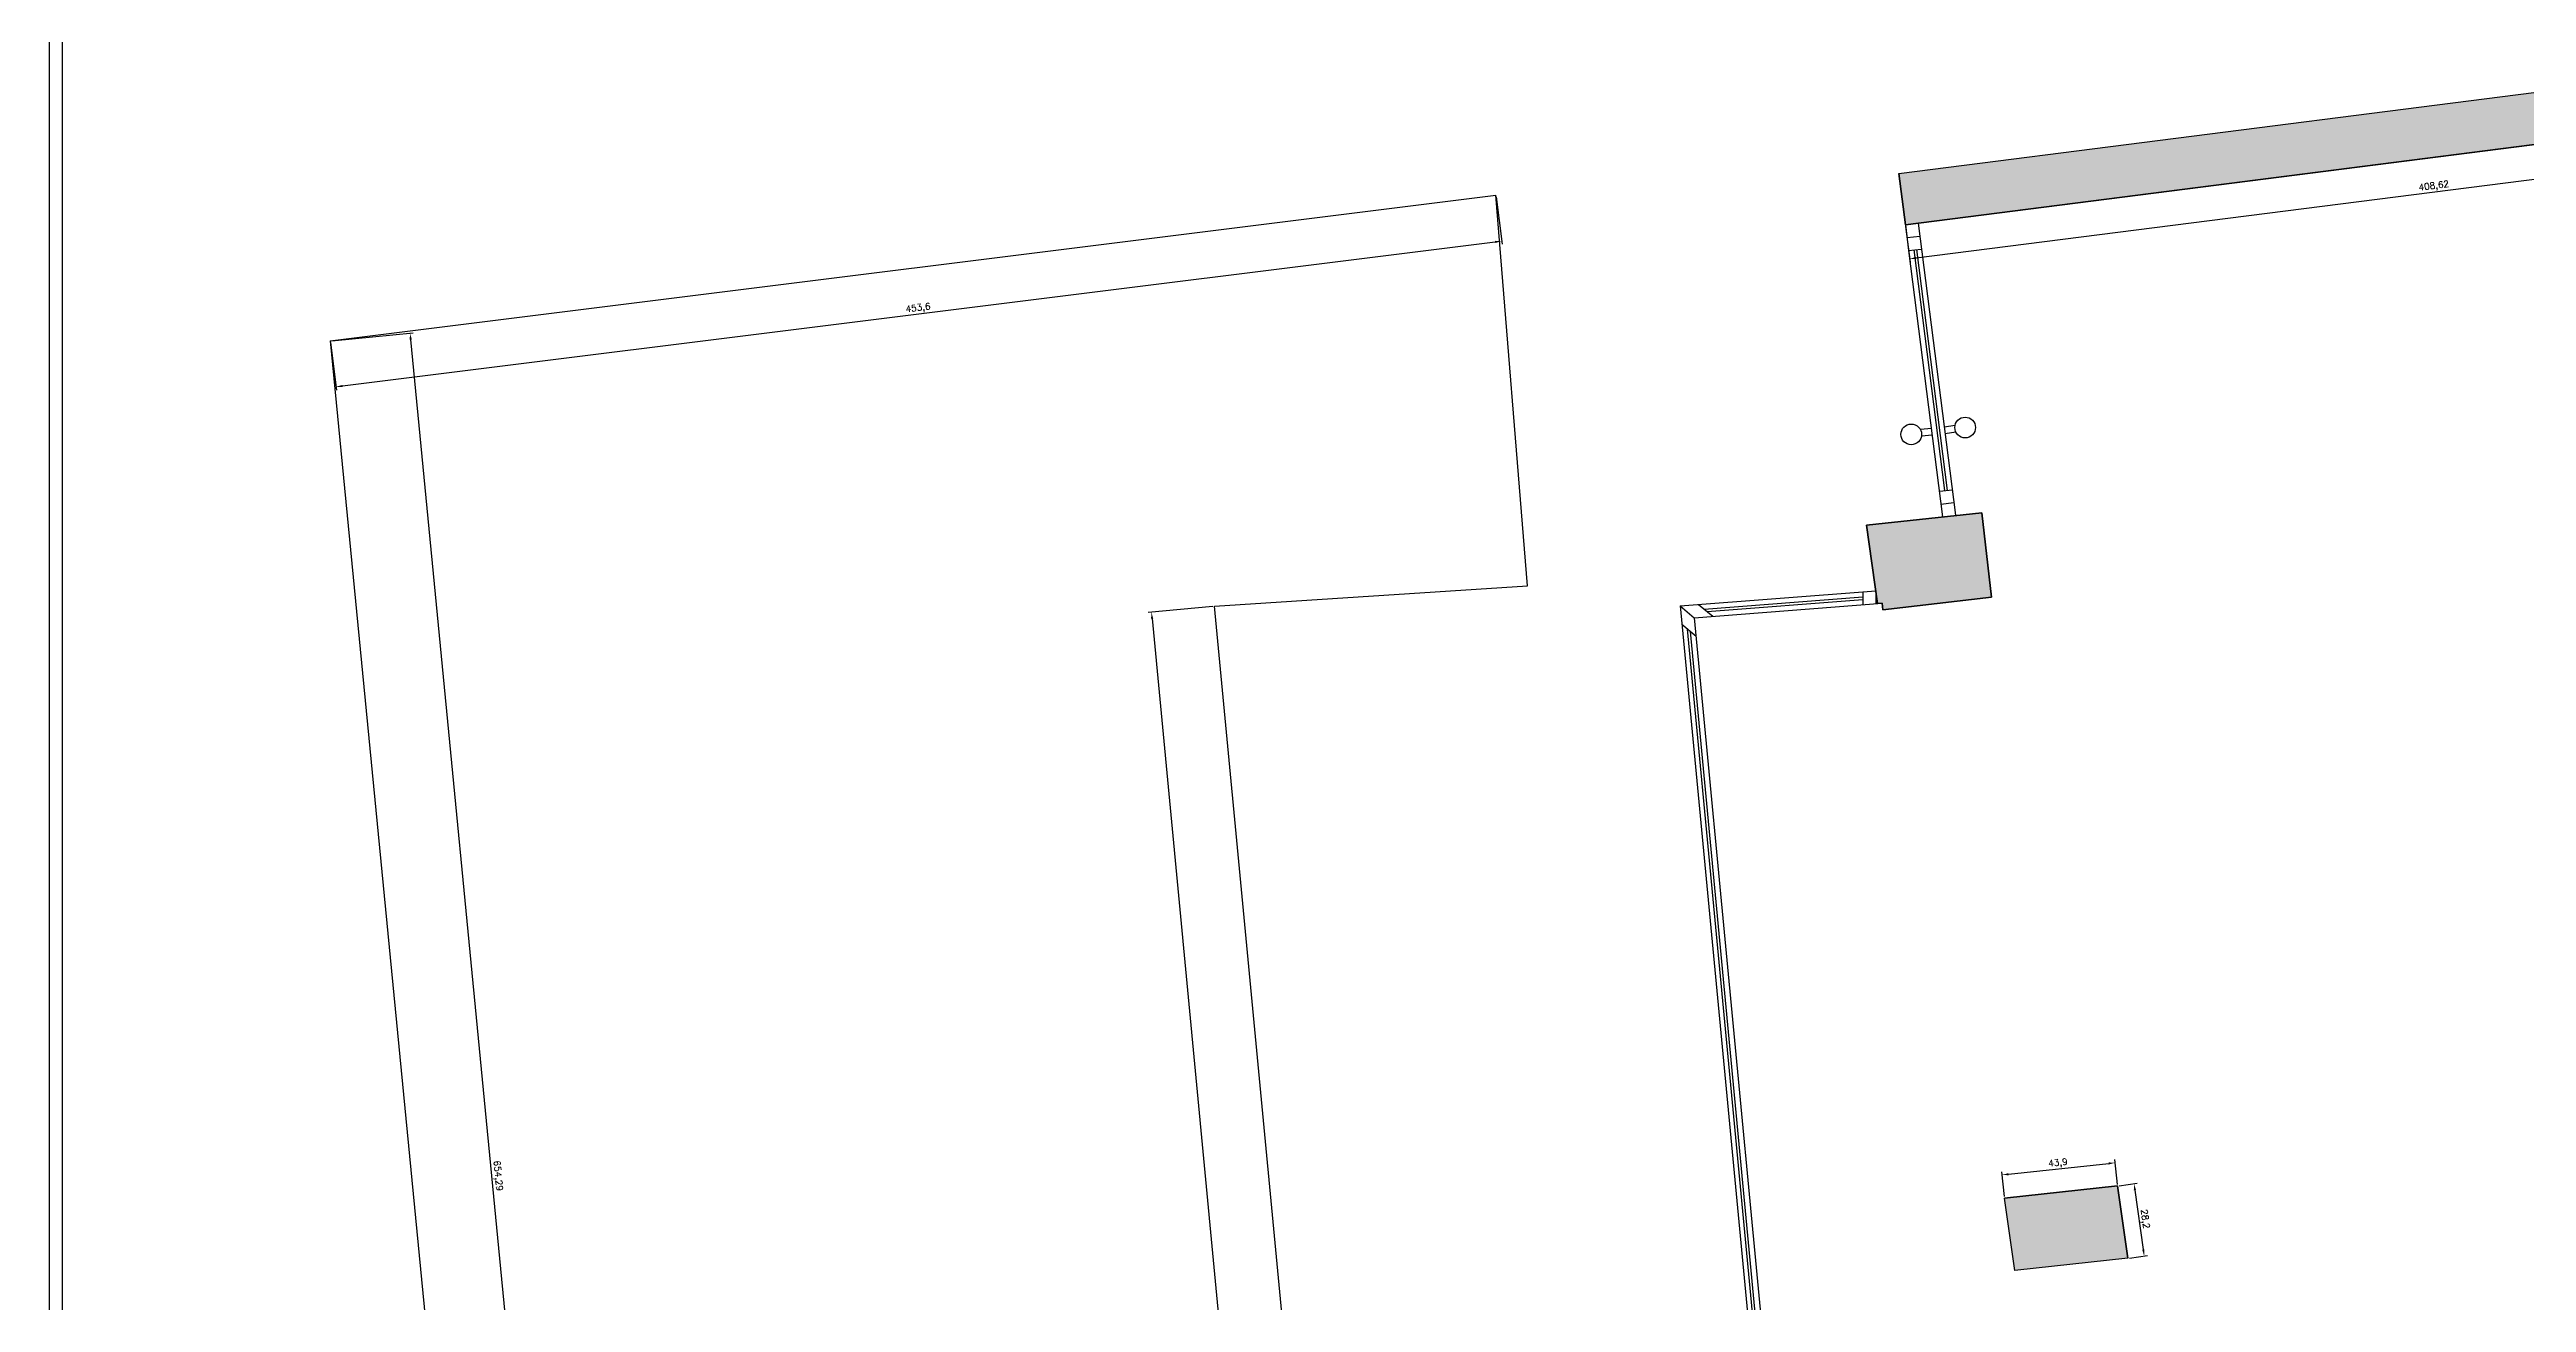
# Model space of a CAD drawing. Extents: x 24214 to 26635, y 31988 to 38688.
# Drawn here: x 24214 to 25170, y 32472 to 32956 of the extents above; entities that cross this region are included whole.
import ezdxf

# ---------------------------------------------------------------- set-up
doc = ezdxf.new("R2010")
doc.units = 0
doc.header["$MEASUREMENT"] = 0
doc.header["$PDMODE"] = 3
doc.header["$PDSIZE"] = -3
doc.layers.add('Leica_3DDisto_2D', color=5, linetype='Continuous')
doc.styles.get("Standard").update_dxf_attribs({"font": 'simplex'})
doc.dimstyles.new('ISO-25', dxfattribs={"dimtxt": 2.5, "dimasz": 2.5, "dimexe": 1.25, "dimexo": 0.625, "dimtad": 1, "dimtxsty": 'Standard', "dimcen": 2.5, "dimadec": 0, "dimazin": 0, "dimtfac": 1, "dimtmove": 0, "dimatfit": 3, "dimfxl": 1, "dimarcsym": 0})

# ---------------------------------------------------------------- blocks, each defined once
blk = doc.blocks.new('A$C6AA29C70')
at = {"color": 3, "linetype": 'ByBlock'}
blk.add_line((0, 707.89), (453.43, 720.39), dxfattribs=at)
at = {"layer": 'Leica_3DDisto_2D', "color": 3}
for p, q in [((451.03, 569.1), (453.43, 720.39)), ((0, 707.89), (0, 53.6)), ((328.82, 0), (329.93, 572.91)), ((329.93, 572.91), (451.03, 569.1)), ((0, 53.6), (328.82, 0))]:
    blk.add_line(p, q, dxfattribs=at)
blk = doc.blocks.new('*D384')
at = {"color": 0, "linetype": 'ByBlock', "lineweight": -2, "ltscale": 5, "transparency": 33554636}
for p, q in [((24663.21, 32740.88), (24638.28, 32738.51)), ((24639.76, 32736.14), (24693.55, 32170.78)), ((24717.48, 32170.55), (24692.54, 32168.18))]:
    blk.add_line(p, q, dxfattribs=at)
at = {"color": 0, "transparency": 33554636}
for points in [[(24640.17, 32736.18), (24639.34, 32736.1), (24639.52, 32738.63)], [(24693.14, 32170.74), (24693.97, 32170.82), (24693.79, 32168.29)]]:
    blk.add_solid(points, dxfattribs=at)
at = {"layer": 'Defpoints', "color": 0, "transparency": 33554636}
for p in [(24663.84, 32740.94), (24693.79, 32168.29), (24718.1, 32170.61)]:
    blk.add_point(p, dxfattribs=at)
at = {"color": 0, "transparency": 33554636, "insert": (24668.76, 32453.66), "char_height": 2.5, "attachment_point": 5, "rotation": 275.43513}
blk.add_mtext('572,91', dxfattribs=at)
blk = doc.blocks.new('*D386')
at = {"color": 0, "linetype": 'ByBlock', "lineweight": -2, "ltscale": 5, "transparency": 33554636}
for p, q in [((24323.03, 32843.46), (24354.47, 32846.52)), ((24416.22, 32197.66), (24353.47, 32843.91)), ((24386.26, 32192.24), (24417.71, 32195.29))]:
    blk.add_line(p, q, dxfattribs=at)
at = {"color": 0, "transparency": 33554636}
for points in [[(24353.89, 32843.95), (24353.06, 32843.87), (24353.23, 32846.4)], [(24415.81, 32197.62), (24416.64, 32197.7), (24416.47, 32195.17)]]:
    blk.add_solid(points, dxfattribs=at)
at = {"layer": 'Defpoints', "color": 0, "transparency": 33554636}
for p in [(24353.23, 32846.4), (24322.41, 32843.4), (24385.64, 32192.18)]:
    blk.add_point(p, dxfattribs=at)
at = {"color": 0, "transparency": 33554636, "insert": (24386.95, 32520.99), "char_height": 2.5, "attachment_point": 5, "rotation": 275.54614}
blk.add_mtext('654,29', dxfattribs=at)
blk = doc.blocks.new('*D387')
at = {"color": 0, "linetype": 'ByBlock', "lineweight": -2, "ltscale": 5, "transparency": 33554636}
for p, q in [((24772.58, 32899.05), (24774.88, 32880.7)), ((24327.1, 32825.99), (24772.24, 32881.64)), ((24322.48, 32842.78), (24324.78, 32824.44))]:
    blk.add_line(p, q, dxfattribs=at)
at = {"color": 0, "transparency": 33554636}
for points in [[(24772.29, 32881.22), (24772.19, 32882.05), (24774.72, 32881.95)], [(24327.05, 32826.4), (24327.15, 32825.58), (24324.62, 32825.68)]]:
    blk.add_solid(points, dxfattribs=at)
at = {"layer": 'Defpoints', "color": 0, "transparency": 33554636}
for p in [(24772.5, 32899.67), (24774.72, 32881.95), (24322.41, 32843.4)]:
    blk.add_point(p, dxfattribs=at)
at = {"color": 0, "transparency": 33554636, "insert": (24549.41, 32855.91), "char_height": 2.5, "attachment_point": 5, "rotation": 7.12525}
blk.add_mtext('453,6', dxfattribs=at)
blk = doc.blocks.new('*D419')
at = {"color": 0, "linetype": 'ByBlock', "lineweight": -2, "ltscale": 5, "transparency": 33554636}
for p, q in [((25336.04, 32939.3), (25337.8, 32925.54)), ((24934.78, 32875.42), (25335.16, 32926.46)), ((24930.7, 32887.63), (24932.46, 32873.86))]:
    blk.add_line(p, q, dxfattribs=at)
at = {"color": 0, "transparency": 33554636}
for points in [[(25335.21, 32926.05), (25335.11, 32926.88), (25337.64, 32926.78)], [(24934.73, 32875.83), (24934.83, 32875.01), (24932.3, 32875.1)]]:
    blk.add_solid(points, dxfattribs=at)
at = {"layer": 'Defpoints', "color": 0, "transparency": 33554636}
for p in [(25335.97, 32939.92), (25337.64, 32926.78), (24930.63, 32888.25)]:
    blk.add_point(p, dxfattribs=at)
at = {"color": 0, "transparency": 33554636, "insert": (25134.7, 32903.04), "char_height": 2.5, "attachment_point": 5, "rotation": 7.26544}
blk.add_mtext('408,62', dxfattribs=at)
blk = doc.blocks.new('*D429')
at = {"color": 0, "linetype": 'ByBlock', "lineweight": -2, "ltscale": 5, "transparency": 33554636}
for p, q in [((24968.85, 32513.01), (24967.82, 32522.58)), ((24970.44, 32521.6), (25009.12, 32525.75)), ((25012.5, 32517.69), (25011.47, 32527.26))]:
    blk.add_line(p, q, dxfattribs=at)
at = {"color": 0, "transparency": 33554636}
for points in [[(24970.4, 32522.02), (24970.49, 32521.19), (24967.96, 32521.34)], [(25009.16, 32525.34), (25009.08, 32526.16), (25011.61, 32526.02)]]:
    blk.add_solid(points, dxfattribs=at)
at = {"layer": 'Defpoints', "color": 0, "transparency": 33554636}
for p in [(25011.61, 32526.02), (24968.91, 32512.39), (25012.56, 32517.07)]:
    blk.add_point(p, dxfattribs=at)
at = {"color": 0, "transparency": 33554636, "insert": (24989.56, 32525.78), "char_height": 2.5, "attachment_point": 5, "rotation": 6.11967}
blk.add_mtext('43,9', dxfattribs=at)
blk = doc.blocks.new('*D431')
at = {"color": 0, "linetype": 'ByBlock', "lineweight": -2, "ltscale": 5, "transparency": 33554636}
for p, q in [((25013.18, 32517.16), (25020.14, 32518.14)), ((25019.25, 32515.49), (25022.47, 32492.51)), ((25017.1, 32489.23), (25024.06, 32490.21))]:
    blk.add_line(p, q, dxfattribs=at)
at = {"color": 0, "transparency": 33554636}
for points in [[(25019.66, 32515.54), (25018.83, 32515.43), (25018.9, 32517.96)], [(25022.06, 32492.45), (25022.88, 32492.57), (25022.82, 32490.04)]]:
    blk.add_solid(points, dxfattribs=at)
at = {"layer": 'Defpoints', "color": 0, "transparency": 33554636}
for p in [(25012.56, 32517.07), (25016.49, 32489.15), (25022.82, 32490.04)]:
    blk.add_point(p, dxfattribs=at)
at = {"color": 0, "transparency": 33554636, "insert": (25022.95, 32504.29), "char_height": 2.5, "attachment_point": 5, "rotation": 277.99134}
blk.add_mtext('28,2', dxfattribs=at)

msp = doc.modelspace()

# ---------------------------------------------------------------- hatches: boundary and pattern name
at = {"linetype": 'ByBlock', "transparency": 33554495}
for points in [[(25335.96506, 32925.83587), (25361.93506, 32928.87211), (25466.21506, 32941.06382), (25495.48506, 32944.48587), (25440.90506, 33299.55587), (25701.79506, 33328.56587), (25711.73988, 33329.6717), (25846.96295, 33344.708), (25866.84485, 33346.91879), (25864.21541, 33366.74968), (25417.96892, 33317.12872), (25472.56676, 32961.94264), (25355.96506, 32948.31036), (25355.96506, 32962.63432), (24928.09573, 32908.08529), (24930.62506, 32888.24587), (24935.58491, 32888.8782), (25335.96506, 32939.92264)], [(24945.01069, 32775.44858), (24915.62933, 32772.29841), (24919.19472, 32746.90143), (24919.89106, 32741.94131), (24921.61454, 32742.07391), (24921.97506, 32739.50587), (24963.84506, 32744.45587), (24960.09506, 32777.06587)], [(25012.5646, 32517.07202), (24968.9146, 32512.39202), (24972.83506, 32484.46587), (25016.48506, 32489.14587)]]:
    msp.add_hatch(color=254, dxfattribs=at).paths.add_polyline_path(points)

# ---------------------------------------------------------------- linework, layer by layer
at = {"linetype": 'ByBlock'}
for p, q in [((24930.62506, 32888.24587), (24928.09573, 32908.08529)), ((24928.09573, 32908.08529), (24930.62506, 32888.24587)), ((24930.62506, 32888.24587), (24935.58491, 32888.8782)), ((24915.62933, 32772.29841), (24960.09506, 32777.06587)), ((24960.09506, 32777.06587), (24963.84506, 32744.45587)), ((24963.84506, 32744.45587), (24921.97506, 32739.50587))]:
    msp.add_line(p, q, dxfattribs=at)
at = {"color": 5, "linetype": 'ByBlock', "transparency": 33554636}
for p, q in [((24930.62506, 32888.24587), (24931.79054, 32878.31352)), ((24931.79054, 32878.31352), (24945.01069, 32775.44858))]:
    msp.add_line(p, q, dxfattribs=at)
at = {"color": 5, "linetype": 'ByBlock'}
for p, q in [((24931.25752, 32883.28502), (24936.23002, 32883.81816)), ((24935.58491, 32888.8782), (24949.9655, 32776.08037)), ((24931.79054, 32878.31352), (24936.76305, 32878.84665)), ((24933.87354, 32878.58008), (24945.72973, 32785.58298)), ((24934.87348, 32878.64406), (24946.72423, 32785.68961)), ((24943.84016, 32785.38039), (24948.81266, 32785.91352)), ((24944.37319, 32780.40888), (24949.34569, 32780.94202))]:
    msp.add_line(p, q, dxfattribs=at)
at = {"color": 30, "linetype": 'ByBlock'}
for p, q in [((24940.64866, 32809.62317), (24936.41839, 32809.17079)), ((24940.97491, 32807.06416), (24936.82593, 32806.62048)), ((24945.60852, 32810.2555), (24949.81697, 32810.87897)), ((24945.93476, 32807.6965), (24950.06235, 32808.30799))]:
    msp.add_line(p, q, dxfattribs=at)
at = {"linetype": 'ByBlock', "transparency": 33554636}
msp.add_line((24915.62933, 32772.29841), (24919.89106, 32741.94131), dxfattribs=at)
for points in [[(24214.00506, 33588.22587), (26634.00506, 33588.22587), (26634.00506, 31988.22587), (24214.00506, 31988.22587)], [(24219.00506, 33583.22587), (26629.00506, 33583.22587), (26629.00506, 31993.22587), (24219.00506, 31993.22587)]]:
    msp.add_lwpolyline(points, close=True, dxfattribs=at)
at = {"linetype": 'ByBlock'}
for points in [[(24928.09573, 32908.08529), (25355.96506, 32962.63432), (25355.96506, 32948.31036), (25472.56676, 32961.94264), (25417.96892, 33317.12872), (25864.21541, 33366.74968), (25908.84108, 33030.18968)], [(24930.62506, 32888.24587), (25335.96506, 32939.92264), (25335.96506, 32925.83587), (25495.48506, 32944.48587), (25440.90506, 33299.55587), (25846.96295, 33344.708), (25889.01773, 33027.5372)], [(24968.9146, 32512.39202), (25012.5646, 32517.07202), (25016.48506, 32489.14587), (24972.83506, 32484.46587), (24968.9146, 32512.39202)]]:
    msp.add_lwpolyline(points, dxfattribs=at)
at = {"linetype": 'ByBlock', "transparency": 33554636}
for points in [[(24919.89106, 32741.94131), (24921.61454, 32742.07391), (24921.97506, 32739.50587), (24963.84506, 32744.45587), (24960.09506, 32777.06587), (24915.62933, 32772.29841), (24919.89106, 32741.94131), (24921.61454, 32742.07391)], [(24921.97506, 32739.50587), (24921.61454, 32742.07391), (24919.89106, 32741.94131), (24915.62933, 32772.29841), (24960.09506, 32777.06587), (24963.84506, 32744.45587), (24921.97506, 32739.50587)], [(24968.9146, 32512.39202), (25012.5646, 32517.07202), (25016.48506, 32489.14587), (24972.83506, 32484.46587), (24968.9146, 32512.39202)]]:
    msp.add_lwpolyline(points, dxfattribs=at)
at = {"color": 30, "linetype": 'ByBlock'}
for centre in [(24932.88377, 32807.29824), (24953.70836, 32809.95317)]:
    msp.add_circle(centre, 4, dxfattribs=at)
at = {"layer": 'Leica_3DDisto_2D'}
for p, q in [((25335.96506, 32939.92264), (24930.62506, 32888.24587)), ((24843.65493, 32741.09453), (24919.19472, 32746.90143)), ((24843.65493, 32741.09453), (24897.92484, 32170.71185)), ((24843.65493, 32741.09453), (24849.11506, 32736.49587)), ((24849.11506, 32736.49587), (24921.61454, 32742.07391)), ((24850.76744, 32741.64128), (24856.22705, 32737.04306)), ((24852.95165, 32739.80169), (24914.19472, 32744.51153)), ((24854.04285, 32738.88265), (24914.19472, 32743.50858)), ((24914.19472, 32746.51707), (24914.19472, 32741.50304)), ((24919.19472, 32746.90143), (24919.19472, 32741.88773)), ((24921.61454, 32742.07391), (24921.97506, 32739.50587)), ((24844.3311, 32733.98795), (24849.79123, 32729.38929)), ((24899.16959, 32178.74455), (24846.51515, 32732.14849)), ((24900.09164, 32179.61136), (24847.60717, 32731.22875)), ((24849.11506, 32736.49587), (24902.53506, 32175.04587)), ((25012.5646, 32517.07202), (24968.9146, 32512.39202)), ((24972.83506, 32484.46587), (24968.9146, 32512.39202)), ((25016.48506, 32489.14587), (25012.5646, 32517.07202)), ((25016.48506, 32489.14587), (24972.83506, 32484.46587))]:
    msp.add_line(p, q, dxfattribs=at)

# ---------------------------------------------------------------- block references
at = {"linetype": 'ByBlock', "transparency": 33554636, "rotation": 5.546140014754946}
msp.add_blockref('A$C6AA29C70', (24390.82105, 32138.82785), dxfattribs=at)

# ---------------------------------------------------------------- dimensions: what is measured, and where the dimension line sits
at = {"color": 7, "linetype": 'ByBlock', "ltscale": 5, "transparency": 33554636}
for p1, p2, distance, picture, middle in [((24930.62506, 32888.24587), (25335.96506, 32939.92264), -13.24871, '*D419', (25134.70334, 32903.03805)), ((24968.9146, 32512.39202), (25012.5646, 32517.07202), 8.9952, '*D429', (24989.55539, 32525.77701)), ((25012.5646, 32517.07202), (25016.48506, 32489.14587), 6.39659, '*D431', (25022.95187, 32504.29199))]:
    dim = msp.add_aligned_dim(p1=p1, p2=p2, distance=distance, dimstyle='ISO-25', dxfattribs=at)
    dim.commit()
    dim.dimension.update_dxf_attribs({"geometry": picture, "text_midpoint": middle})
at = {"color": 1, "linetype": 'ByBlock', "ltscale": 5, "transparency": 33554636}
for p1, p2, distance, picture, middle in [((24322.40538, 32843.404), (24772.50465, 32899.66828), -17.86093, '*D387', (24549.40836, 32855.90992)), ((24385.64075, 32192.17694), (24322.40538, 32843.404), -30.97026, '*D386', (24386.95155, 32520.98789)), ((24663.83633, 32740.94273), (24718.10174, 32170.60742), -24.42358, '*D384', (24668.75885, 32453.66186))]:
    dim = msp.add_aligned_dim(p1=p1, p2=p2, distance=distance, dimstyle='ISO-25', dxfattribs=at)
    dim.commit()
    dim.dimension.update_dxf_attribs({"geometry": picture, "text_midpoint": middle})

doc.saveas('drawing.dxf')
